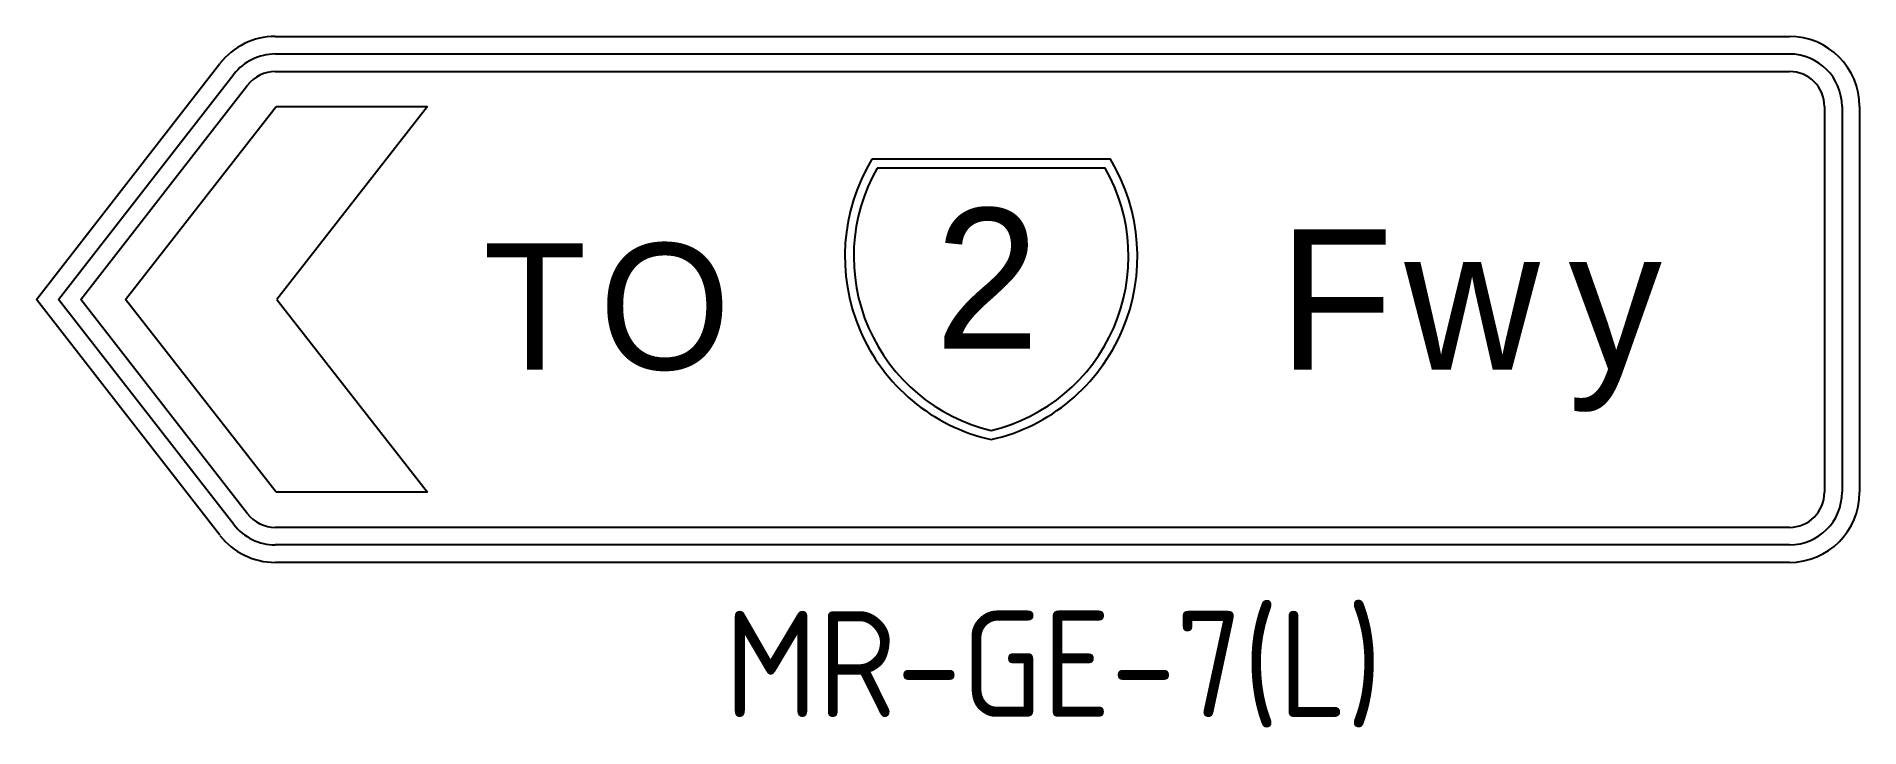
# Model space of a CAD drawing. Extents: x 0.5 to 43.4, y 0.2 to 16.5.
import ezdxf
from ezdxf.enums import TextEntityAlignment as Align

# ---------------------------------------------------------------- set-up
doc = ezdxf.new("R2010")
doc.units = 0
doc.layers.add('L25', color=1, linetype='CONTINUOUS')
doc.layers.add('T25', color=1, linetype='CONTINUOUS')
doc.styles.add('ESERIES', font='Eseries.shx')
doc.styles.add('ISO', font='iso.shx')
doc.styles.add('MESERIES', font='MEseries.shx')

msp = doc.modelspace()

# ---------------------------------------------------------------- linework, layer by layer
at = {"layer": 'L25'}
for p, q in [((6.144, 16.492), (41.774, 16.492)), ((6.144, 16.08), (41.774, 16.08)), ((0.524, 10.305), (4.842, 15.856)), ((1.046, 10.305), (5.168, 15.602)), ((6.144, 15.667), (41.774, 15.667)), ((1.569, 10.305), (5.493, 15.349)), ((2.617, 10.305), (6.163, 14.842)), ((6.163, 14.842), (9.722, 14.842)), ((9.722, 14.842), (6.177, 10.305)), ((42.599, 14.842), (42.599, 5.767)), ((43.011, 14.842), (43.011, 5.767)), ((43.424, 14.842), (43.424, 5.767)), ((4.842, 4.754), (0.524, 10.305)), ((5.168, 5.008), (1.046, 10.305)), ((5.493, 5.261), (1.569, 10.305)), ((6.163, 5.767), (2.617, 10.305)), ((6.177, 10.305), (9.722, 5.767)), ((9.722, 5.767), (6.163, 5.767)), ((41.774, 4.942), (6.144, 4.942)), ((41.774, 4.53), (6.144, 4.53)), ((41.774, 4.117), (6.144, 4.117))]:
    msp.add_line(p, q, dxfattribs=at)
for points in [[(20.184, 13.605, 0.511517), (22.989, 7.005, 0.511517), (25.794, 13.605)], [(20.304, 13.396, 0.499273), (22.989, 7.219, 0.499273), (25.674, 13.396)]]:
    msp.add_lwpolyline(points, format="xyb", close=True, dxfattribs=at)
for centre, radius, start, end in [((6.144, 14.842), 1.65, 90, 142.1166), ((41.774, 14.842), 1.65, 0, 90), ((6.144, 14.842), 1.238, 90, 142.1166), ((41.774, 14.842), 1.237, 0, 90), ((6.144, 14.842), 0.825, 90, 142.1166), ((41.774, 14.842), 0.825, 0, 90), ((41.774, 5.767), 1.65, 270, 0), ((41.774, 5.767), 1.238, 270, 0), ((41.774, 5.767), 0.825, 270, 0), ((6.144, 5.767), 0.825, 217.8834, 270), ((6.144, 5.767), 1.65, 217.8834, 270), ((6.144, 5.767), 1.237, 217.8834, 270)]:
    msp.add_arc(centre, radius, start, end, dxfattribs=at)

# ---------------------------------------------------------------- texts
for s, height, style, p in [('2', 3.3, 'ESERIES', (21.669, 9.15)), ('T', 2.97, 'ESERIES', (11.04, 8.655)), ('O', 2.97, 'ESERIES', (13.765, 8.655)), ('F', 3.3, 'MESERIES', (29.754, 8.655)), ('w', 3.3, 'MESERIES', (32.712, 8.655)), ('y', 3.3, 'MESERIES', (36.571, 8.655))]:
    msp.add_text(s, height=height, dxfattribs=dict(at, style=style)).set_placement(p)
at = {"layer": 'T25', "style": 'ISO'}
msp.add_text('MR-GE-7(L)', height=2.5, dxfattribs=at).set_placement((24.458, 0.478), align=Align.CENTER)

doc.saveas('drawing.dxf')
